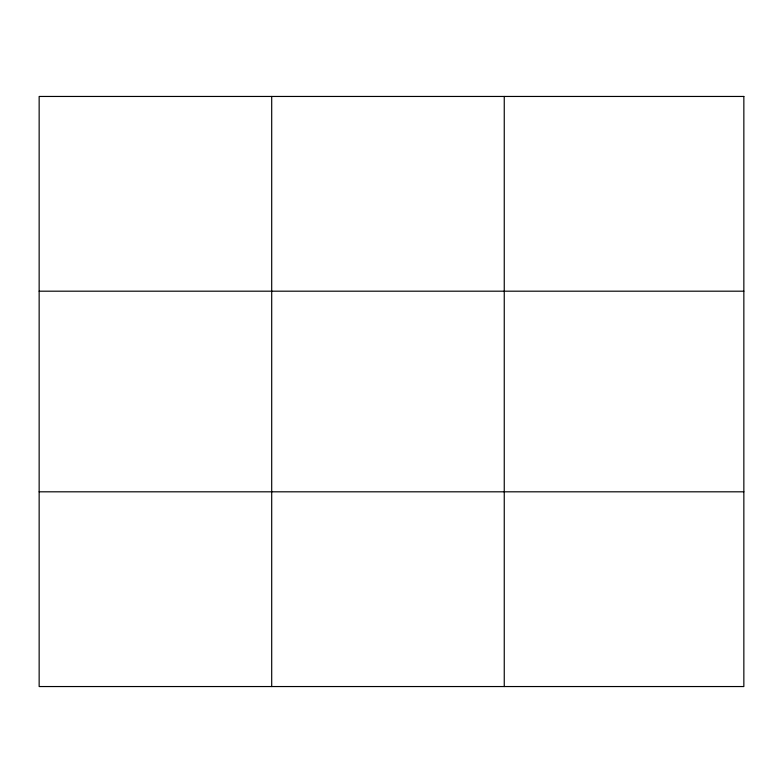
<?xml version="1.0" encoding="UTF-8"?>
<svg xmlns="http://www.w3.org/2000/svg" width="783" height="783" viewBox="0 0 783 783"><rect width="100%" height="100%" fill="white"/><g stroke="black" fill="none" stroke-linecap="round" stroke-linejoin="round"><path stroke-width="1.17" d="M271.701 96.456L271.701 686.544M504.252 96.456L504.252 686.544M39.15 291.188L743.85 291.188M39.15 491.812L743.85 491.812M743.85 96.456L743.85 686.544L39.15 686.544L39.15 96.456L743.85 96.456"/></g></svg>
